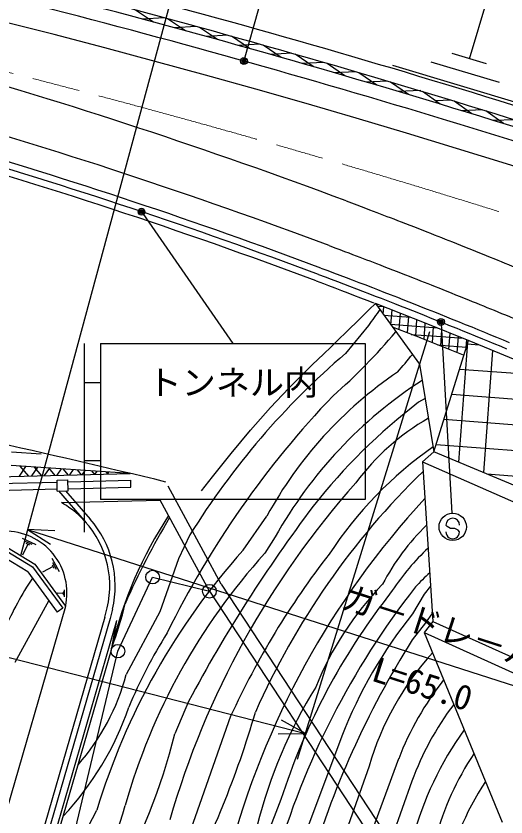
# Model space of a CAD drawing. Units: millimetres, scale not verified. Extents: x 40000 to 680000, y 20000 to 380000.
# Drawn here: x 493898 to 529798, y 247235 to 305856 of the extents above; entities that cross this region are included whole.
import ezdxf
from ezdxf.enums import TextEntityAlignment as Align

# ---------------------------------------------------------------- set-up
doc = ezdxf.new("R2010")
doc.units = ezdxf.units.MM
doc.header["$LTSCALE"] = 1000
doc.header["$PDMODE"] = 32
doc.header["$PDSIZE"] = 500
doc.linetypes.add('CHAIN', pattern=[18.5, 12, -1.5, 3.5, -1.5])
for name, color, linetype, lineweight in [('M-BGD', 7, 'Continuous', 25), ('M-BMK', 2, 'CHAIN', 13), ('M-STR-STRC', 7, 'Continuous', 25)]:
    doc.layers.add(name, color=color, linetype=linetype, lineweight=lineweight)
doc.styles.add('@ＭＳ ゴシック', font='')
doc.styles.add('ＭＳ ゴシック', font='')
doc.styles.get('@ＭＳ ゴシック').set_extended_font_data('@MS Gothic')
doc.styles.get('ＭＳ ゴシック').set_extended_font_data('MS Gothic')

msp = doc.modelspace()

# ---------------------------------------------------------------- linework, layer by layer
at = {"layer": 'M-BGD'}
for p, q in [((512126, 332491), (494227, 266344)), ((527114, 302733), (529512, 310741)), ((503973, 305413), (502643, 306287)), ((504718, 305730), (503189, 305623)), ((506316, 304777), (504990, 305656)), ((507063, 305091), (505534, 304990)), ((508657, 304134), (507334, 305017)), ((509408, 304444), (507878, 304349)), ((510996, 303482), (509675, 304370)), ((511749, 303790), (510219, 303699)), ((513331, 302823), (512015, 303715)), ((514089, 303127), (512558, 303042)), ((528365, 302358), (525862, 303107)), ((515665, 302155), (514351, 303052)), ((516427, 302456), (514896, 302376)), ((517995, 301480), (516685, 302381)), ((531519, 299232), (521509, 302229)), ((529316, 300982), (524311, 302481)), ((518763, 301776), (517231, 301702)), ((520323, 300797), (519016, 301702)), ((521097, 301089), (519565, 301020)), ((522648, 300106), (521345, 301016)), ((523560, 300399), (521897, 300330)), ((524970, 299407), (523670, 300321)), ((525760, 299690), (524629, 299647)), ((527290, 298700), (525993, 299619)), ((528088, 298978), (526554, 298925)), ((529606, 297985), (528313, 298908)), ((530413, 298258), (528879, 298210)), ((523944, 283363), (520237, 284819)), ((520377, 284621), (520826, 284588)), ((520800, 284038), (520841, 284582)), ((521368, 283256), (521450, 284343)), ((520858, 283958), (522799, 283813)), ((521969, 282903), (522059, 284104)), ((522577, 282664), (522667, 283865)), ((519722, 283214), (518032, 281160)), ((521339, 283296), (524747, 283040)), ((523186, 282425), (523276, 283625)), ((523795, 282184), (523885, 283386)), ((527104, 282091), (523944, 283363)), ((524403, 281939), (524493, 283142)), ((524188, 282731), (514507, 251435)), ((523523, 282293), (521487, 283093)), ((522856, 282555), (525064, 282389)), ((525012, 281694), (525102, 282897)), ((525620, 281449), (525710, 282652)), ((526674, 281024), (523514, 282297)), ((524520, 273957), (527044, 282116)), ((525064, 282389), (526660, 282270)), ((526228, 281204), (526319, 282407)), ((526343, 273197), (527002, 281981)), ((526885, 281603), (526927, 282162)), ((534681, 278929), (527104, 282091)), ((524789, 281783), (525017, 281766)), ((525017, 281766), (526892, 281626)), ((526962, 281853), (527831, 281788)), ((528167, 272438), (528836, 281368)), ((526394, 280015), (533323, 279495)), ((525826, 278177), (538588, 277220)), ((523875, 277860), (523396, 277583)), ((525257, 276340), (539660, 275260)), ((524689, 274502), (539520, 273390)), ((493567, 273960), (495730, 273816)), ((524520, 273957), (523675, 273222)), ((530767, 271354), (524520, 273957)), ((523675, 273222), (524447, 261548)), ((502274, 272377), (493547, 272959)), ((494143, 272174), (494629, 272887)), ((494183, 272917), (494808, 272190)), ((495067, 272197), (495498, 272829)), ((495233, 272847), (495776, 272215)), ((495990, 272220), (496366, 272771)), ((496282, 272777), (496745, 272239)), ((496914, 272243), (497234, 272713)), ((497332, 272707), (497714, 272263)), ((497837, 272266), (498102, 272655)), ((498382, 272637), (498682, 272287)), ((498761, 272289), (498971, 272598)), ((475905, 271718), (502274, 272377)), ((499431, 272567), (499651, 272312)), ((499684, 272312), (499839, 272540)), ((500481, 272497), (500619, 272336)), ((500608, 272336), (500707, 272482)), ((501531, 272427), (501588, 272360)), ((501531, 272359), (501576, 272424)), ((528391, 272344), (539379, 271520)), ((478581, 271284), (496909, 271743)), ((496905, 271893), (497705, 271913)), ((496925, 271093), (496905, 271893)), ((497725, 271113), (497705, 271913)), ((497709, 271763), (502307, 271878)), ((502320, 271378), (502307, 271878)), ((508933, 264273), (505050, 271446)), ((478593, 270784), (496922, 271243)), ((496925, 271093), (497725, 271113)), ((497000, 271095), (499033, 268773)), ((497520, 271108), (499334, 269036)), ((497722, 271263), (502320, 271378)), ((497221, 270250), (504463, 270431)), ((508074, 263759), (504463, 270431)), ((452811, 269330), (515098, 253346)), ((510546, 266764), (512283, 269260)), ((494749, 268274), (553785, 249318)), ((496747, 268177), (494749, 268274)), ((494749, 268274), (496430, 267191)), ((494338, 267651), (495362, 267185)), ((494547, 267432), (495059, 267199)), ((506643, 267886), (505815, 266123)), ((512885, 267727), (512118, 266532)), ((493271, 266950), (495284, 265734)), ((494756, 267213), (494383, 266394)), ((494628, 267272), (494884, 267155)), ((494767, 265169), (493072, 266195)), ((493238, 266678), (495111, 265546)), ((496534, 266166), (497072, 265194)), ((495284, 265734), (497525, 262673)), ((496609, 265572), (495832, 265142)), ((496542, 265694), (496676, 265451)), ((496572, 265869), (496840, 265383)), ((505815, 266123), (504441, 262247)), ((494767, 265169), (496920, 262230)), ((495111, 265546), (497324, 262525)), ((501363, 259371), (503900, 264787)), ((503900, 264787), (508074, 263759)), ((497427, 263857), (497422, 263347)), ((508933, 264273), (520824, 246186)), ((521469, 263803), (520799, 262917)), ((524276, 264133), (523805, 263552)), ((497322, 263603), (496914, 263607)), ((497323, 263667), (497322, 263539)), ((497375, 263730), (497372, 263475)), ((523805, 263552), (522947, 262111)), ((497514, 262635), (491793, 242930)), ((496304, 263071), (493824, 258534)), ((497324, 262525), (496920, 262230)), ((500416, 261869), (500576, 262539)), ((500965, 262446), (500802, 261766)), ((504441, 262247), (501968, 257659)), ((524405, 262187), (523897, 261435)), ((500416, 261869), (494698, 242178)), ((500802, 261766), (495089, 242089)), ((495577, 241977), (501283, 261627)), ((500898, 259480), (501283, 261627)), ((524447, 261548), (523804, 260734)), ((523897, 261435), (522933, 260197)), ((523804, 260734), (529509, 246862)), ((495800, 241923), (500898, 259480)), ((497128, 241600), (501363, 259371)), ((506548, 255698), (505526, 253317)), ((509623, 254602), (506049, 244511)), ((515098, 253346), (513355, 254328)), ((513098, 253325), (515098, 253346)), ((517770, 253152), (513749, 242471)), ((521934, 251491), (519775, 245656)), ((519769, 250957), (517479, 244497)), ((522908, 249854), (518903, 238724)), ((513313, 248521), (510061, 240249)), ((498529, 245255), (499817, 247735))]:
    msp.add_line(p, q, dxfattribs=at)
for points in [[(516238, 287411), (516743, 287221), (517151, 287068), (517632, 286887), (518090, 286713), (518528, 286547), (519010, 286363), (519444, 286196), (520005, 285980), (520395, 285830), (520847, 285655), (521318, 285472), (521839, 285268), (522232, 285115), (522690, 284935), (523120, 284766), (523706, 284534), (524023, 284408), (524558, 284195), (524970, 284031), (525447, 283840), (525783, 283704), (526368, 283469), (526807, 283291), (527285, 283097), (527729, 282917), (528221, 282715), (528663, 282534), (529092, 282358), (529583, 282156), (530037, 281968)], [(516062, 286943), (516551, 286759), (516987, 286596), (517460, 286417), (517892, 286253), (518329, 286087), (518837, 285894), (519292, 285719), (519802, 285523), (520215, 285364), (520644, 285197), (521139, 285005), (521638, 284810), (522050, 284649), (522511, 284468), (522951, 284295), (523499, 284078), (523811, 283954), (524375, 283730), (524813, 283555), (525256, 283377), (525596, 283241), (526186, 283003), (526624, 282826), (527072, 282644), (527533, 282456), (528073, 282236), (528436, 282087), (528908, 281893), (529422, 281681), (529846, 281506)], [(515887, 286474), (516427, 286272), (516795, 286134), (517263, 285957), (517749, 285773), (518200, 285601), (518637, 285434), (519142, 285241), (519597, 285066), (520034, 284898), (520132, 284860)], [(507486, 271117), (508286, 272123), (509674, 273848), (511089, 275548), (512550, 277207), (513424, 278143), (513904, 278640), (514746, 279483), (515600, 280316), (516459, 281143), (516957, 281623), (517416, 282067), (518205, 282834), (518991, 283603), (519777, 284374), (520232, 284821)], [(520232, 284821), (523459, 280376), (524520, 273957)], [(523675, 273222), (548036, 262551), (557090, 258175)], [(508074, 263759), (519978, 245653), (533315, 223564)], [(524447, 261548), (549550, 250266), (553424, 248349)], [(523804, 260734), (552491, 247751), (553089, 247453)]]:
    msp.add_lwpolyline(points, dxfattribs=at)
for centre in [(503900, 264787), (508074, 263759), (501363, 259371)]:
    msp.add_circle(centre, 500, dxfattribs=at)
for centre, radius, start, end in [((320264, -376526), 703500, 69.53786, 109.30263), ((320264, -376526), 707750, 72.40504, 77.72298), ((320264, -376526), 706750, 72.40504, 77.72298), ((320264, -376525), 706250, 72.40636, 77.72298), ((320264, -376526), 705250, 72.51411, 77.7229), ((377969, -82332), 400000, 69.49591, 74.10638), ((377969, -82332), 396500, 69.49591, 74.10638), ((377969, -82332), 393750, 69.49591, 74.10638), ((377969, -82332), 394250, 69.49591, 73.72479), ((377969, -82332), 394750, 69.49591, 73.7281), ((572086, 245822), 64344, 143.20096, 144.47051), ((489834, 309524), 41647, 310.94121, 319.99448), ((555426, 237556), 57442, 130.61486, 148.12847), ((508110, 292405), 18648, 317.43967, 322.66417), ((538895, 254709), 30330, 124.20434, 151.32944), ((541347, 251775), 32627, 122.83587, 150.73116), ((567576, 229812), 69812, 136.27601, 153.72091), ((332651, -442592), 734814, 76.44426, 78.53992), ((548930, 243956), 42223, 127.21163, 141.94852), ((532485, 261650), 16970, 119.55666, 143.73131), ((541144, 250487), 29092, 124.99507, 146.67042), ((562927, 232114), 56306, 134.1313, 156.10962), ((565979, 229508), 63284, 138.19883, 163.92292), ((493766, 264162), 7000, 45.97881, 60.43027), ((569236, 228593), 61806, 137.24859, 165.18368), ((600373, 205757), 106289, 142.82618, 151.97488), ((493766, 264162), 7000, 346.59587, 45.97881), ((530113, 252760), 30000, 146.56061, 166.59605), ((555160, 239236), 58269, 149.11038, 156.10236), ((493766, 264162), 7400, 346.59587, 41.2024), ((535963, 256307), 17166, 134.26677, 152.38657), ((493129, 263646), 4500, 347.02513, 91.34284), ((548113, 233043), 50482, 138.08747, 163.07935), ((536488, 253827), 18031, 133.43325, 146.40683), ((546601, 235372), 46476, 137.89844, 164.12301), ((564497, 229379), 60393, 142.10634, 155.31403), ((540158, 247914), 23451, 132.84164, 136.46113), ((516076, 250908), 25119, 146.64206, 156.36622), ((569723, 227603), 59145, 141.93558, 163.93667), ((537546, 247979), 23393, 135.88318, 158.00002), ((479514, 267841), 22925, 339.11531, 347.4012), ((559059, 233878), 48033, 142.80199, 162.25019), ((549889, 240567), 34496, 141.35162, 158.60427), ((320264, -376526), 639243, 69.53793, 85.90808), ((536445, 240970), 37150, 147.88506, 157.35288), ((579152, 224679), 66499, 147.71599, 163.7725), ((540071, 245050), 21143, 137.78482, 163.77796), ((486058, 261883), 16462, 318.82941, 345.13109), ((542417, 243639), 21936, 141.58458, 159.02497), ((545650, 238186), 35100, 148.08443, 166.1294), ((481253, 262417), 22093, 316.81224, 341.13981), ((543031, 242533), 21413, 142.82771, 160.00931), ((442336, 275151), 72010, 332.09879, 343.68062), ((462730, 263858), 44074, 330.43122, 346.16269), ((545975, 239624), 23780, 143.99574, 165.36561), ((544966, 240170), 21063, 146.26367, 164.93377), ((544728, 238894), 19744, 146.36659, 169.64371), ((490840, 250604), 11341, 295.6535, 347.17511)]:
    msp.add_arc(centre, radius, start, end, dxfattribs=at)
for points in [[(518080, 292327), (520352, 291471), (520931, 291253), (522751, 290547), (524572, 289841), (525590, 289439), (527403, 288712), (529215, 287985), (530228, 287571), (532032, 286824), (533837, 286077), (534845, 285653), (536642, 284887), (538439, 284122), (539443, 283687), (541232, 282904), (543022, 282122), (544021, 281678), (545803, 280879), (547585, 280080), (548581, 279627), (550357, 278813), (552132, 277999), (553124, 277538), (554893, 276710), (556662, 275883), (557651, 275415), (559413, 274574), (560700, 273961), (561573, 273542), (562633, 273029)], [(516852, 289050), (519105, 288201), (519679, 287985), (521484, 287285), (523292, 286584), (524303, 286184), (526103, 285462), (527901, 284741), (528906, 284330), (530696, 283589), (532475, 282853), (533468, 282435), (535239, 281680), (537050, 280909), (538063, 280471), (539866, 279682), (541632, 278910), (542618, 278471), (544377, 277683), (546152, 276887), (547144, 276436), (548912, 275625), (550664, 274822), (551642, 274368), (553387, 273551), (555151, 272725), (556137, 272259), (557895, 271421), (559297, 270753), (560204, 270317), (561404, 269736)]]:
    msp.add_open_spline(points, degree=3, knots=[0, 0, 0, 0, 1, 1, 1, 2, 2, 2, 3, 3, 3, 4, 4, 4, 5, 5, 5, 6, 6, 6, 7, 7, 7, 8, 8, 8, 9, 9, 9, 10, 10, 10, 10], dxfattribs=at)
at = {"layer": 'M-BMK'}
msp.add_arc((320264, -376526), 700000, 69.59925, 109.30263, dxfattribs=at)
at = {"layer": 'M-STR-STRC'}
for p, q in [((510641, 302699), (511680, 306406)), ((503179, 291413), (509788, 281879)), ((525043, 283316), (525836, 269473)), ((498888, 281879), (498888, 268079)), ((500088, 281879), (519488, 281879)), ((500088, 281879), (500088, 270479)), ((519488, 281879), (519488, 270479)), ((498888, 279029), (500088, 279029)), ((498888, 273329), (500088, 273329)), ((519488, 270479), (500088, 270479)), ((525494, 268485), (525394, 268603)), ((525739, 268346), (525494, 268485)), ((526039, 268344), (525739, 268346)), ((526284, 268232), (526039, 268344)), ((526390, 268096), (526284, 268232))]:
    msp.add_line(p, q, dxfattribs=at)
for centre, radius in [((510601, 302554), 150), ((510601, 302554), 120), ((510601, 302554), 90), ((510601, 302554), 60), ((510601, 302554), 30), ((503094, 291536), 150), ((503094, 291536), 120), ((503094, 291536), 90), ((503094, 291536), 60), ((503094, 291536), 30), ((525035, 283466), 150), ((525035, 283466), 120), ((525035, 283466), 90), ((525035, 283466), 60), ((525035, 283466), 30), ((525893, 268474), 1000)]:
    msp.add_circle(centre, radius, dxfattribs=at)
for centre, start, end in [((525894, 268599), 359.55488, 179.55488), ((525890, 268099), 179.55488, 359.55488)]:
    msp.add_arc(centre, 500, start, end, dxfattribs=at)
for p in [(510601, 302554), (503094, 291536), (525035, 283466)]:
    msp.add_point(p, dxfattribs=at)

# ---------------------------------------------------------------- texts
at = {"layer": 'M-BGD', "style": 'ＭＳ ゴシック'}
msp.add_text('ガ－ドレ－ル', height=1833, rotation=342.198, dxfattribs=at).set_placement((524573, 259748), align=Align.BOTTOM_CENTER)
at = {"layer": 'M-BGD', "style": '@ＭＳ ゴシック'}
msp.add_text('L=65.0', height=1833, rotation=342.198, dxfattribs=at).set_placement((523962, 257844), align=Align.TOP_CENTER)
at = {"layer": 'M-STR-STRC', "style": 'ＭＳ ゴシック'}
msp.add_text('トンネル内', height=1833, dxfattribs=at).set_placement((509788, 279029), align=Align.MIDDLE_CENTER)

doc.saveas('drawing.dxf')
